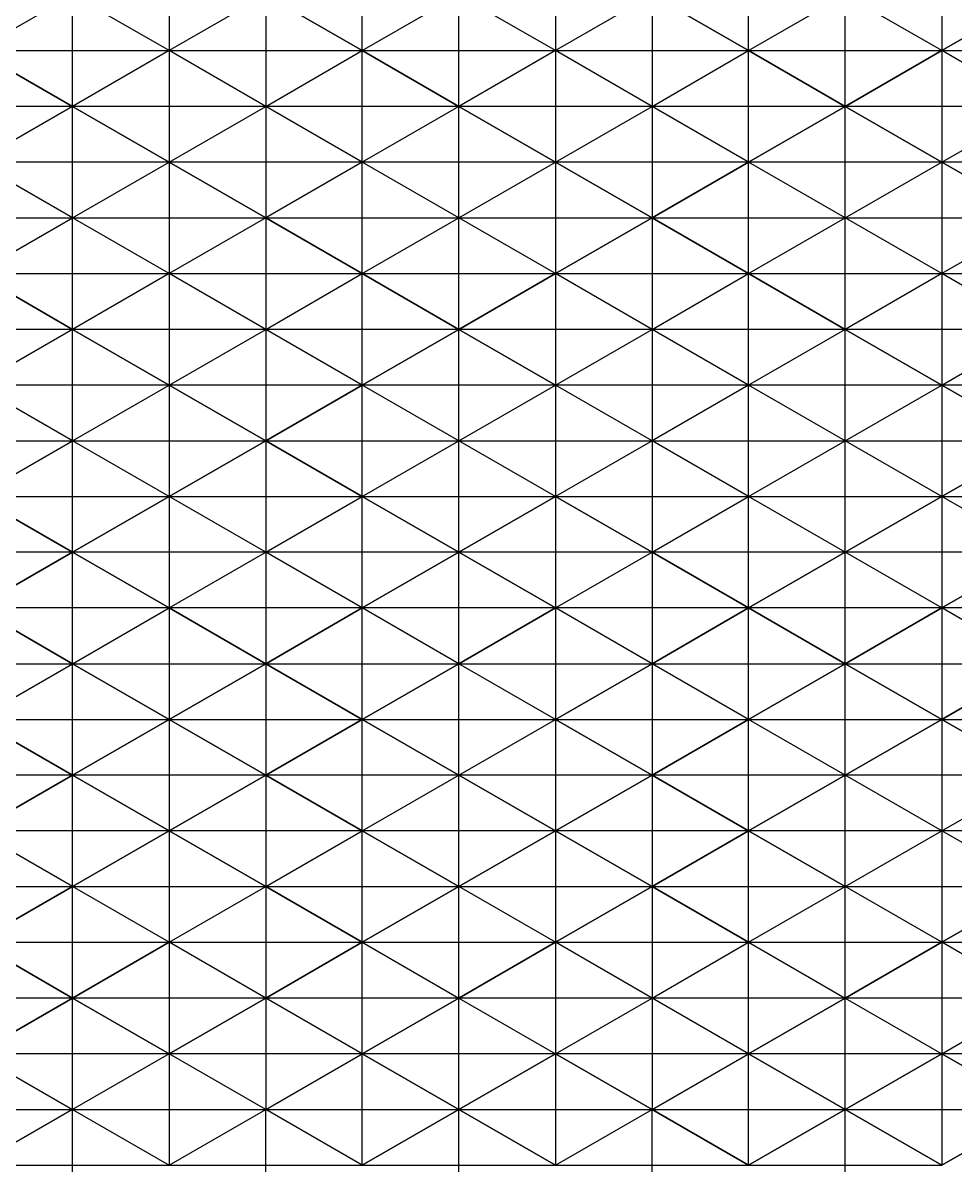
# Model space of a CAD drawing. Header units: millimetres. Extents: x 1123.9 to 1169.6, y 955.4 to 1004.6.
# Drawn here: x 1149.37 to 1159.4, y 979.96 to 992.26 of the extents above; entities that cross this region are included whole.
import ezdxf

# ---------------------------------------------------------------- set-up
doc = ezdxf.new("R2010")
doc.units = ezdxf.units.MM
for name, color, linetype in [('diagonals1', 3, 'Continuous'), ('diagonals2', 2, 'Continuous'), ('Layer1', 7, 'Continuous'), ('Layer2', 4, 'Continuous'), ('Layer3', 6, 'Continuous')]:
    doc.layers.add(name, color=color, linetype=linetype)

msp = doc.modelspace()

# ---------------------------------------------------------------- linework, layer by layer
at = {"layer": 'diagonals1'}
for p, q in [((1148.86, 991.957, 143.107), (1149.899, 992.557, 141.916)), ((1150.938, 991.957, 143.15), (1149.899, 992.557, 141.916)), ((1151.978, 992.557, 141.959), (1150.938, 991.957, 143.15)), ((1153.017, 991.957, 143.221), (1151.978, 992.557, 141.959)), ((1153.017, 991.957, 143.221), (1154.056, 992.557, 142.031)), ((1155.095, 991.957, 143.321), (1154.056, 992.557, 142.031)), ((1156.135, 992.557, 142.13), (1155.095, 991.957, 143.321)), ((1157.174, 991.957, 143.449), (1156.135, 992.557, 142.13)), ((1157.174, 991.957, 143.449), (1158.213, 992.557, 142.259)), ((1159.253, 991.957, 143.607), (1158.213, 992.557, 142.259)), ((1160.292, 992.557, 142.416), (1159.253, 991.957, 143.607)), ((1148.86, 991.957, 143.107), (1149.899, 991.357, 141.826)), ((1150.938, 991.957, 143.15), (1149.899, 991.357, 141.826)), ((1151.978, 991.357, 141.869), (1150.938, 991.957, 143.15)), ((1151.978, 991.357, 141.869), (1153.017, 991.957, 143.221)), ((1154.056, 991.357, 141.94), (1153.017, 991.957, 143.221)), ((1155.095, 991.957, 143.321), (1154.056, 991.357, 141.94)), ((1156.135, 991.357, 142.04), (1155.095, 991.957, 143.321)), ((1156.135, 991.357, 142.04), (1157.174, 991.957, 143.449)), ((1158.213, 991.357, 142.168), (1157.174, 991.957, 143.449)), ((1159.253, 991.957, 143.607), (1158.213, 991.357, 142.168)), ((1160.292, 991.357, 142.326), (1159.253, 991.957, 143.607)), ((1149.899, 991.357, 141.826), (1148.86, 990.756, 143.017)), ((1149.899, 991.357, 141.826), (1150.938, 990.756, 143.06)), ((1150.938, 990.756, 143.06), (1151.978, 991.357, 141.869)), ((1153.017, 990.756, 143.131), (1151.978, 991.357, 141.869)), ((1154.056, 991.357, 141.94), (1153.017, 990.756, 143.131)), ((1155.095, 990.756, 143.231), (1154.056, 991.357, 141.94)), ((1155.095, 990.756, 143.231), (1156.135, 991.357, 142.04)), ((1157.174, 990.756, 143.359), (1156.135, 991.357, 142.04)), ((1158.213, 991.357, 142.168), (1157.174, 990.756, 143.359)), ((1159.253, 990.756, 143.516), (1158.213, 991.357, 142.168)), ((1159.253, 990.756, 143.516), (1160.292, 991.357, 142.326)), ((1149.899, 990.156, 141.746), (1148.86, 990.756, 143.017)), ((1149.899, 990.156, 141.746), (1150.938, 990.756, 143.06)), ((1150.938, 990.756, 143.06), (1151.978, 990.156, 141.788)), ((1153.017, 990.756, 143.131), (1151.978, 990.156, 141.788)), ((1154.056, 990.156, 141.859), (1153.017, 990.756, 143.131)), ((1154.056, 990.156, 141.859), (1155.095, 990.756, 143.231)), ((1156.135, 990.156, 141.959), (1155.095, 990.756, 143.231)), ((1157.174, 990.756, 143.359), (1156.135, 990.156, 141.959)), ((1158.213, 990.156, 142.088), (1157.174, 990.756, 143.359)), ((1158.213, 990.156, 142.088), (1159.253, 990.756, 143.516)), ((1160.292, 990.156, 142.245), (1159.253, 990.756, 143.516)), ((1148.86, 989.556, 142.936), (1149.899, 990.156, 141.746)), ((1150.938, 989.556, 142.979), (1149.899, 990.156, 141.746)), ((1151.978, 990.156, 141.788), (1150.938, 989.556, 142.979)), ((1151.978, 990.156, 141.788), (1153.017, 989.556, 143.05)), ((1153.017, 989.556, 143.05), (1154.056, 990.156, 141.859)), ((1155.095, 989.556, 143.15), (1154.056, 990.156, 141.859)), ((1156.135, 990.156, 141.959), (1155.095, 989.556, 143.15)), ((1157.174, 989.556, 143.278), (1156.135, 990.156, 141.959)), ((1157.174, 989.556, 143.278), (1158.213, 990.156, 142.088)), ((1159.253, 989.556, 143.435), (1158.213, 990.156, 142.088)), ((1160.292, 990.156, 142.245), (1159.253, 989.556, 143.435)), ((1148.86, 989.556, 142.936), (1149.899, 988.956, 141.674)), ((1150.938, 989.556, 142.979), (1149.899, 988.956, 141.674)), ((1151.978, 988.956, 141.717), (1150.938, 989.556, 142.979)), ((1151.978, 988.956, 141.717), (1153.017, 989.556, 143.05)), ((1153.017, 989.556, 143.05), (1154.056, 988.956, 141.788)), ((1155.095, 989.556, 143.15), (1154.056, 988.956, 141.788)), ((1156.135, 988.956, 141.888), (1155.095, 989.556, 143.15)), ((1156.135, 988.956, 141.888), (1157.174, 989.556, 143.278)), ((1158.213, 988.956, 142.016), (1157.174, 989.556, 143.278)), ((1159.253, 989.556, 143.435), (1158.213, 988.956, 142.016)), ((1160.292, 988.956, 142.173), (1159.253, 989.556, 143.435)), ((1149.899, 988.956, 141.674), (1148.86, 988.356, 142.865)), ((1149.899, 988.956, 141.674), (1150.938, 988.356, 142.908)), ((1150.938, 988.356, 142.908), (1151.978, 988.956, 141.717)), ((1153.017, 988.356, 142.979), (1151.978, 988.956, 141.717)), ((1154.056, 988.956, 141.788), (1153.017, 988.356, 142.979)), ((1154.056, 988.956, 141.788), (1155.095, 988.356, 143.079)), ((1155.095, 988.356, 143.079), (1156.135, 988.956, 141.888)), ((1157.174, 988.356, 143.207), (1156.135, 988.956, 141.888)), ((1158.213, 988.956, 142.016), (1157.174, 988.356, 143.207)), ((1159.253, 988.356, 143.364), (1158.213, 988.956, 142.016)), ((1159.253, 988.356, 143.364), (1160.292, 988.956, 142.173)), ((1149.899, 987.756, 141.613), (1148.86, 988.356, 142.865)), ((1149.899, 987.756, 141.613), (1150.938, 988.356, 142.908)), ((1150.938, 988.356, 142.908), (1151.978, 987.756, 141.655)), ((1153.017, 988.356, 142.979), (1151.978, 987.756, 141.655)), ((1154.056, 987.756, 141.727), (1153.017, 988.356, 142.979)), ((1154.056, 987.756, 141.727), (1155.095, 988.356, 143.079)), ((1156.135, 987.756, 141.826), (1155.095, 988.356, 143.079)), ((1157.174, 988.356, 143.207), (1156.135, 987.756, 141.826)), ((1158.213, 987.756, 141.954), (1157.174, 988.356, 143.207)), ((1158.213, 987.756, 141.954), (1159.253, 988.356, 143.364)), ((1160.292, 987.756, 142.111), (1159.253, 988.356, 143.364)), ((1148.86, 987.156, 142.803), (1149.899, 987.756, 141.613)), ((1150.938, 987.156, 142.846), (1149.899, 987.756, 141.613)), ((1151.978, 987.756, 141.655), (1150.938, 987.156, 142.846)), ((1151.978, 987.756, 141.655), (1153.017, 987.156, 142.917)), ((1153.017, 987.156, 142.917), (1154.056, 987.756, 141.727)), ((1155.095, 987.156, 143.017), (1154.056, 987.756, 141.727)), ((1156.135, 987.756, 141.826), (1155.095, 987.156, 143.017)), ((1157.174, 987.156, 143.145), (1156.135, 987.756, 141.826)), ((1157.174, 987.156, 143.145), (1158.213, 987.756, 141.954)), ((1159.253, 987.156, 143.302), (1158.213, 987.756, 141.954)), ((1160.292, 987.756, 142.111), (1159.253, 987.156, 143.302)), ((1149.899, 986.556, 141.561), (1148.86, 987.156, 142.803)), ((1150.938, 987.156, 142.846), (1149.899, 986.556, 141.561)), ((1151.978, 986.556, 141.603), (1150.938, 987.156, 142.846)), ((1151.978, 986.556, 141.603), (1153.017, 987.156, 142.917)), ((1153.017, 987.156, 142.917), (1154.056, 986.556, 141.674)), ((1154.056, 986.556, 141.674), (1155.095, 987.156, 143.017)), ((1155.095, 987.156, 143.017), (1156.135, 986.556, 141.774)), ((1156.135, 986.556, 141.774), (1157.174, 987.156, 143.145)), ((1158.213, 986.556, 141.902), (1157.174, 987.156, 143.145)), ((1159.253, 987.156, 143.302), (1158.213, 986.556, 141.902)), ((1160.292, 986.556, 142.059), (1159.253, 987.156, 143.302)), ((1149.899, 986.556, 141.561), (1148.86, 985.956, 142.751)), ((1150.938, 985.956, 142.794), (1149.899, 986.556, 141.561)), ((1150.938, 985.956, 142.794), (1151.978, 986.556, 141.603)), ((1153.017, 985.956, 142.865), (1151.978, 986.556, 141.603)), ((1153.017, 985.956, 142.865), (1154.056, 986.556, 141.674)), ((1154.056, 986.556, 141.674), (1155.095, 985.956, 142.965)), ((1155.095, 985.956, 142.965), (1156.135, 986.556, 141.774)), ((1156.135, 986.556, 141.774), (1157.174, 985.956, 143.093)), ((1158.213, 986.556, 141.902), (1157.174, 985.956, 143.093)), ((1159.253, 985.956, 143.25), (1158.213, 986.556, 141.902)), ((1159.253, 985.956, 143.25), (1160.292, 986.556, 142.059)), ((1148.86, 985.956, 142.751), (1149.899, 985.356, 141.518)), ((1149.899, 985.356, 141.518), (1150.938, 985.956, 142.794)), ((1151.978, 985.356, 141.561), (1150.938, 985.956, 142.794)), ((1151.978, 985.356, 141.561), (1153.017, 985.956, 142.865)), ((1154.056, 985.356, 141.632), (1153.017, 985.956, 142.865)), ((1155.095, 985.956, 142.965), (1154.056, 985.356, 141.632)), ((1156.135, 985.356, 141.731), (1155.095, 985.956, 142.965)), ((1157.174, 985.956, 143.093), (1156.135, 985.356, 141.731)), ((1157.174, 985.956, 143.093), (1158.213, 985.356, 141.859)), ((1158.213, 985.356, 141.859), (1159.253, 985.956, 143.25)), ((1160.292, 985.356, 142.016), (1159.253, 985.956, 143.25)), ((1148.86, 984.756, 142.709), (1149.899, 985.356, 141.518)), ((1149.899, 985.356, 141.518), (1150.938, 984.756, 142.751)), ((1150.938, 984.756, 142.751), (1151.978, 985.356, 141.561)), ((1153.017, 984.756, 142.822), (1151.978, 985.356, 141.561)), ((1154.056, 985.356, 141.632), (1153.017, 984.756, 142.822)), ((1155.095, 984.756, 142.922), (1154.056, 985.356, 141.632)), ((1156.135, 985.356, 141.731), (1155.095, 984.756, 142.922)), ((1157.174, 984.756, 143.05), (1156.135, 985.356, 141.731)), ((1157.174, 984.756, 143.05), (1158.213, 985.356, 141.859)), ((1158.213, 985.356, 141.859), (1159.253, 984.756, 143.207)), ((1160.292, 985.356, 142.016), (1159.253, 984.756, 143.207)), ((1149.899, 984.156, 141.485), (1148.86, 984.756, 142.709)), ((1149.899, 984.156, 141.485), (1150.938, 984.756, 142.751)), ((1150.938, 984.756, 142.751), (1151.978, 984.156, 141.527)), ((1153.017, 984.756, 142.822), (1151.978, 984.156, 141.527)), ((1154.056, 984.156, 141.599), (1153.017, 984.756, 142.822)), ((1154.056, 984.156, 141.599), (1155.095, 984.756, 142.922)), ((1155.095, 984.756, 142.922), (1156.135, 984.156, 141.698)), ((1156.135, 984.156, 141.698), (1157.174, 984.756, 143.05)), ((1158.213, 984.156, 141.826), (1157.174, 984.756, 143.05)), ((1159.253, 984.756, 143.207), (1158.213, 984.156, 141.826)), ((1159.253, 984.756, 143.207), (1160.292, 984.156, 141.983)), ((1148.86, 983.556, 142.675), (1149.899, 984.156, 141.485)), ((1150.938, 983.556, 142.718), (1149.899, 984.156, 141.485)), ((1151.978, 984.156, 141.527), (1150.938, 983.556, 142.718)), ((1151.978, 984.156, 141.527), (1153.017, 983.556, 142.789)), ((1153.017, 983.556, 142.789), (1154.056, 984.156, 141.599)), ((1155.095, 983.556, 142.889), (1154.056, 984.156, 141.599)), ((1155.095, 983.556, 142.889), (1156.135, 984.156, 141.698)), ((1156.135, 984.156, 141.698), (1157.174, 983.556, 143.017)), ((1158.213, 984.156, 141.826), (1157.174, 983.556, 143.017)), ((1159.253, 983.556, 143.174), (1158.213, 984.156, 141.826)), ((1159.253, 983.556, 143.174), (1160.292, 984.156, 141.983)), ((1149.899, 982.956, 141.461), (1148.86, 983.556, 142.675)), ((1150.938, 983.556, 142.718), (1149.899, 982.956, 141.461)), ((1151.978, 982.956, 141.504), (1150.938, 983.556, 142.718)), ((1151.978, 982.956, 141.504), (1153.017, 983.556, 142.789)), ((1153.017, 983.556, 142.789), (1154.056, 982.956, 141.575)), ((1154.056, 982.956, 141.575), (1155.095, 983.556, 142.889)), ((1156.135, 982.956, 141.674), (1155.095, 983.556, 142.889)), ((1157.174, 983.556, 143.017), (1156.135, 982.956, 141.674)), ((1157.174, 983.556, 143.017), (1158.213, 982.956, 141.803)), ((1158.213, 982.956, 141.803), (1159.253, 983.556, 143.174)), ((1160.292, 982.956, 141.959), (1159.253, 983.556, 143.174)), ((1149.899, 982.956, 141.461), (1148.86, 982.356, 142.652)), ((1150.938, 982.356, 142.694), (1149.899, 982.956, 141.461)), ((1150.938, 982.356, 142.694), (1151.978, 982.956, 141.504)), ((1153.017, 982.356, 142.765), (1151.978, 982.956, 141.504)), ((1153.017, 982.356, 142.765), (1154.056, 982.956, 141.575)), ((1155.095, 982.356, 142.865), (1154.056, 982.956, 141.575)), ((1156.135, 982.956, 141.674), (1155.095, 982.356, 142.865)), ((1157.174, 982.356, 142.993), (1156.135, 982.956, 141.674)), ((1157.174, 982.356, 142.993), (1158.213, 982.956, 141.803)), ((1159.253, 982.356, 143.15), (1158.213, 982.956, 141.803)), ((1160.292, 982.956, 141.959), (1159.253, 982.356, 143.15)), ((1148.86, 982.356, 142.652), (1149.899, 981.756, 141.447)), ((1150.938, 982.356, 142.694), (1149.899, 981.756, 141.447)), ((1151.978, 981.756, 141.49), (1150.938, 982.356, 142.694)), ((1151.978, 981.756, 141.49), (1153.017, 982.356, 142.765)), ((1153.017, 982.356, 142.765), (1154.056, 981.756, 141.561)), ((1155.095, 982.356, 142.865), (1154.056, 981.756, 141.561)), ((1156.135, 981.756, 141.66), (1155.095, 982.356, 142.865)), ((1156.135, 981.756, 141.66), (1157.174, 982.356, 142.993)), ((1157.174, 982.356, 142.993), (1158.213, 981.756, 141.788)), ((1159.253, 982.356, 143.15), (1158.213, 981.756, 141.788)), ((1160.292, 981.756, 141.945), (1159.253, 982.356, 143.15)), ((1149.899, 981.756, 141.447), (1148.86, 981.156, 142.637)), ((1149.899, 981.756, 141.447), (1150.938, 981.156, 142.68)), ((1150.938, 981.156, 142.68), (1151.978, 981.756, 141.49)), ((1153.017, 981.156, 142.751), (1151.978, 981.756, 141.49)), ((1154.056, 981.756, 141.561), (1153.017, 981.156, 142.751)), ((1154.056, 981.756, 141.561), (1155.095, 981.156, 142.851)), ((1155.095, 981.156, 142.851), (1156.135, 981.756, 141.66)), ((1157.174, 981.156, 142.979), (1156.135, 981.756, 141.66)), ((1158.213, 981.756, 141.788), (1157.174, 981.156, 142.979)), ((1158.213, 981.756, 141.788), (1159.253, 981.156, 143.136)), ((1159.253, 981.156, 143.136), (1160.292, 981.756, 141.945)), ((1148.86, 981.156, 142.637), (1149.899, 980.556, 141.442)), ((1150.938, 981.156, 142.68), (1149.899, 980.556, 141.442)), ((1151.978, 980.556, 141.485), (1150.938, 981.156, 142.68)), ((1151.978, 980.556, 141.485), (1153.017, 981.156, 142.751)), ((1153.017, 981.156, 142.751), (1154.056, 980.556, 141.556)), ((1155.095, 981.156, 142.851), (1154.056, 980.556, 141.556)), ((1156.135, 980.556, 141.655), (1155.095, 981.156, 142.851)), ((1156.135, 980.556, 141.655), (1157.174, 981.156, 142.979)), ((1157.174, 981.156, 142.979), (1158.213, 980.556, 141.784)), ((1159.253, 981.156, 143.136), (1158.213, 980.556, 141.784)), ((1160.292, 980.556, 141.94), (1159.253, 981.156, 143.136)), ((1149.899, 980.556, 141.442), (1148.86, 979.956, 142.633)), ((1149.899, 980.556, 141.442), (1150.938, 979.956, 142.675)), ((1150.938, 979.956, 142.675), (1151.978, 980.556, 141.485)), ((1153.017, 979.956, 142.746), (1151.978, 980.556, 141.485)), ((1154.056, 980.556, 141.556), (1153.017, 979.956, 142.746)), ((1154.056, 980.556, 141.556), (1155.095, 979.956, 142.846)), ((1155.095, 979.956, 142.846), (1156.135, 980.556, 141.655)), ((1157.174, 979.956, 142.974), (1156.135, 980.556, 141.655)), ((1158.213, 980.556, 141.784), (1157.174, 979.956, 142.974)), ((1158.213, 980.556, 141.784), (1159.253, 979.956, 143.131)), ((1159.253, 979.956, 143.131), (1160.292, 980.556, 141.94))]:
    msp.add_line(p, q, dxfattribs=at)
at = {"layer": 'diagonals2'}
for p, q in [((1148.86, 991.957, 140.707), (1149.899, 992.557, 141.916)), ((1150.938, 991.957, 140.75), (1149.899, 992.557, 141.916)), ((1151.978, 992.557, 141.959), (1150.938, 991.957, 140.75)), ((1151.978, 992.557, 141.959), (1153.017, 991.957, 140.821)), ((1153.017, 991.957, 140.821), (1154.056, 992.557, 142.031)), ((1155.095, 991.957, 140.921), (1154.056, 992.557, 142.031)), ((1156.135, 992.557, 142.13), (1155.095, 991.957, 140.921)), ((1156.135, 992.557, 142.13), (1157.174, 991.957, 141.049)), ((1157.174, 991.957, 141.049), (1158.213, 992.557, 142.259)), ((1159.253, 991.957, 141.207), (1158.213, 992.557, 142.259)), ((1159.253, 991.957, 141.207), (1160.292, 992.557, 142.416)), ((1149.899, 991.357, 141.826), (1148.86, 991.957, 140.707)), ((1150.938, 991.957, 140.75), (1149.899, 991.357, 141.826)), ((1151.978, 991.357, 141.869), (1150.938, 991.957, 140.75)), ((1151.978, 991.357, 141.869), (1153.017, 991.957, 140.821)), ((1153.017, 991.957, 140.821), (1154.056, 991.357, 141.94)), ((1155.095, 991.957, 140.921), (1154.056, 991.357, 141.94)), ((1156.135, 991.357, 142.04), (1155.095, 991.957, 140.921)), ((1156.135, 991.357, 142.04), (1157.174, 991.957, 141.049)), ((1157.174, 991.957, 141.049), (1158.213, 991.357, 142.168)), ((1158.213, 991.357, 142.168), (1159.253, 991.957, 141.207)), ((1160.292, 991.357, 142.326), (1159.253, 991.957, 141.207)), ((1149.899, 991.357, 141.826), (1148.86, 990.756, 140.617)), ((1150.938, 990.756, 140.66), (1149.899, 991.357, 141.826)), ((1150.938, 990.756, 140.66), (1151.978, 991.357, 141.869)), ((1153.017, 990.756, 140.731), (1151.978, 991.357, 141.869)), ((1154.056, 991.357, 141.94), (1153.017, 990.756, 140.731)), ((1154.056, 991.357, 141.94), (1155.095, 990.756, 140.831)), ((1155.095, 990.756, 140.831), (1156.135, 991.357, 142.04)), ((1157.174, 990.756, 140.959), (1156.135, 991.357, 142.04)), ((1157.174, 990.756, 140.959), (1158.213, 991.357, 142.168)), ((1158.213, 991.357, 142.168), (1159.253, 990.756, 141.116)), ((1159.253, 990.756, 141.116), (1160.292, 991.357, 142.326)), ((1149.899, 990.156, 141.746), (1148.86, 990.756, 140.617)), ((1149.899, 990.156, 141.746), (1150.938, 990.756, 140.66)), ((1151.978, 990.156, 141.788), (1150.938, 990.756, 140.66)), ((1153.017, 990.756, 140.731), (1151.978, 990.156, 141.788)), ((1154.056, 990.156, 141.859), (1153.017, 990.756, 140.731)), ((1154.056, 990.156, 141.859), (1155.095, 990.756, 140.831)), ((1155.095, 990.756, 140.831), (1156.135, 990.156, 141.959)), ((1156.135, 990.156, 141.959), (1157.174, 990.756, 140.959)), ((1158.213, 990.156, 142.088), (1157.174, 990.756, 140.959)), ((1158.213, 990.156, 142.088), (1159.253, 990.756, 141.116)), ((1159.253, 990.756, 141.116), (1160.292, 990.156, 142.245)), ((1148.86, 989.556, 140.536), (1149.899, 990.156, 141.746)), ((1150.938, 989.556, 140.579), (1149.899, 990.156, 141.746)), ((1151.978, 990.156, 141.788), (1150.938, 989.556, 140.579)), ((1153.017, 989.556, 140.65), (1151.978, 990.156, 141.788)), ((1153.017, 989.556, 140.65), (1154.056, 990.156, 141.859)), ((1155.095, 989.556, 140.75), (1154.056, 990.156, 141.859)), ((1155.095, 989.556, 140.75), (1156.135, 990.156, 141.959)), ((1156.135, 990.156, 141.959), (1157.174, 989.556, 140.878)), ((1157.174, 989.556, 140.878), (1158.213, 990.156, 142.088)), ((1159.253, 989.556, 141.035), (1158.213, 990.156, 142.088)), ((1160.292, 990.156, 142.245), (1159.253, 989.556, 141.035)), ((1149.899, 988.956, 141.674), (1148.86, 989.556, 140.536)), ((1150.938, 989.556, 140.579), (1149.899, 988.956, 141.674)), ((1151.978, 988.956, 141.717), (1150.938, 989.556, 140.579)), ((1151.978, 988.956, 141.717), (1153.017, 989.556, 140.65)), ((1154.056, 988.956, 141.788), (1153.017, 989.556, 140.65)), ((1154.056, 988.956, 141.788), (1155.095, 989.556, 140.75)), ((1156.135, 988.956, 141.888), (1155.095, 989.556, 140.75)), ((1156.135, 988.956, 141.888), (1157.174, 989.556, 140.878)), ((1157.174, 989.556, 140.878), (1158.213, 988.956, 142.016)), ((1159.253, 989.556, 141.035), (1158.213, 988.956, 142.016)), ((1160.292, 988.956, 142.173), (1159.253, 989.556, 141.035)), ((1149.899, 988.956, 141.674), (1148.86, 988.356, 140.465)), ((1150.938, 988.356, 140.508), (1149.899, 988.956, 141.674)), ((1150.938, 988.356, 140.508), (1151.978, 988.956, 141.717)), ((1153.017, 988.356, 140.579), (1151.978, 988.956, 141.717)), ((1153.017, 988.356, 140.579), (1154.056, 988.956, 141.788)), ((1155.095, 988.356, 140.679), (1154.056, 988.956, 141.788)), ((1155.095, 988.356, 140.679), (1156.135, 988.956, 141.888)), ((1157.174, 988.356, 140.807), (1156.135, 988.956, 141.888)), ((1158.213, 988.956, 142.016), (1157.174, 988.356, 140.807)), ((1158.213, 988.956, 142.016), (1159.253, 988.356, 140.964)), ((1159.253, 988.356, 140.964), (1160.292, 988.956, 142.173)), ((1149.899, 987.756, 141.613), (1148.86, 988.356, 140.465)), ((1149.899, 987.756, 141.613), (1150.938, 988.356, 140.508)), ((1151.978, 987.756, 141.655), (1150.938, 988.356, 140.508)), ((1151.978, 987.756, 141.655), (1153.017, 988.356, 140.579)), ((1154.056, 987.756, 141.727), (1153.017, 988.356, 140.579)), ((1154.056, 987.756, 141.727), (1155.095, 988.356, 140.679)), ((1156.135, 987.756, 141.826), (1155.095, 988.356, 140.679)), ((1157.174, 988.356, 140.807), (1156.135, 987.756, 141.826)), ((1158.213, 987.756, 141.954), (1157.174, 988.356, 140.807)), ((1158.213, 987.756, 141.954), (1159.253, 988.356, 140.964)), ((1159.253, 988.356, 140.964), (1160.292, 987.756, 142.111)), ((1148.86, 987.156, 140.403), (1149.899, 987.756, 141.613)), ((1150.938, 987.156, 140.446), (1149.899, 987.756, 141.613)), ((1150.938, 987.156, 140.446), (1151.978, 987.756, 141.655)), ((1153.017, 987.156, 140.517), (1151.978, 987.756, 141.655)), ((1153.017, 987.156, 140.517), (1154.056, 987.756, 141.727)), ((1155.095, 987.156, 140.617), (1154.056, 987.756, 141.727)), ((1156.135, 987.756, 141.826), (1155.095, 987.156, 140.617)), ((1157.174, 987.156, 140.745), (1156.135, 987.756, 141.826)), ((1157.174, 987.156, 140.745), (1158.213, 987.756, 141.954)), ((1159.253, 987.156, 140.902), (1158.213, 987.756, 141.954)), ((1159.253, 987.156, 140.902), (1160.292, 987.756, 142.111)), ((1148.86, 987.156, 140.403), (1149.899, 986.556, 141.561)), ((1149.899, 986.556, 141.561), (1150.938, 987.156, 140.446)), ((1151.978, 986.556, 141.603), (1150.938, 987.156, 140.446)), ((1151.978, 986.556, 141.603), (1153.017, 987.156, 140.517)), ((1154.056, 986.556, 141.674), (1153.017, 987.156, 140.517)), ((1155.095, 987.156, 140.617), (1154.056, 986.556, 141.674)), ((1156.135, 986.556, 141.774), (1155.095, 987.156, 140.617)), ((1156.135, 986.556, 141.774), (1157.174, 987.156, 140.745)), ((1158.213, 986.556, 141.902), (1157.174, 987.156, 140.745)), ((1158.213, 986.556, 141.902), (1159.253, 987.156, 140.902)), ((1160.292, 986.556, 142.059), (1159.253, 987.156, 140.902)), ((1148.86, 985.956, 140.351), (1149.899, 986.556, 141.561)), ((1149.899, 986.556, 141.561), (1150.938, 985.956, 140.394)), ((1150.938, 985.956, 140.394), (1151.978, 986.556, 141.603)), ((1153.017, 985.956, 140.465), (1151.978, 986.556, 141.603)), ((1154.056, 986.556, 141.674), (1153.017, 985.956, 140.465)), ((1155.095, 985.956, 140.565), (1154.056, 986.556, 141.674)), ((1155.095, 985.956, 140.565), (1156.135, 986.556, 141.774)), ((1157.174, 985.956, 140.693), (1156.135, 986.556, 141.774)), ((1157.174, 985.956, 140.693), (1158.213, 986.556, 141.902)), ((1159.253, 985.956, 140.85), (1158.213, 986.556, 141.902)), ((1160.292, 986.556, 142.059), (1159.253, 985.956, 140.85)), ((1149.899, 985.356, 141.518), (1148.86, 985.956, 140.351)), ((1149.899, 985.356, 141.518), (1150.938, 985.956, 140.394)), ((1150.938, 985.956, 140.394), (1151.978, 985.356, 141.561)), ((1153.017, 985.956, 140.465), (1151.978, 985.356, 141.561)), ((1154.056, 985.356, 141.632), (1153.017, 985.956, 140.465)), ((1154.056, 985.356, 141.632), (1155.095, 985.956, 140.565)), ((1156.135, 985.356, 141.731), (1155.095, 985.956, 140.565)), ((1156.135, 985.356, 141.731), (1157.174, 985.956, 140.693)), ((1158.213, 985.356, 141.859), (1157.174, 985.956, 140.693)), ((1159.253, 985.956, 140.85), (1158.213, 985.356, 141.859)), ((1160.292, 985.356, 142.016), (1159.253, 985.956, 140.85)), ((1148.86, 984.756, 140.309), (1149.899, 985.356, 141.518)), ((1150.938, 984.756, 140.351), (1149.899, 985.356, 141.518)), ((1151.978, 985.356, 141.561), (1150.938, 984.756, 140.351)), ((1151.978, 985.356, 141.561), (1153.017, 984.756, 140.422)), ((1153.017, 984.756, 140.422), (1154.056, 985.356, 141.632)), ((1155.095, 984.756, 140.522), (1154.056, 985.356, 141.632)), ((1155.095, 984.756, 140.522), (1156.135, 985.356, 141.731)), ((1157.174, 984.756, 140.65), (1156.135, 985.356, 141.731)), ((1158.213, 985.356, 141.859), (1157.174, 984.756, 140.65)), ((1159.253, 984.756, 140.807), (1158.213, 985.356, 141.859)), ((1159.253, 984.756, 140.807), (1160.292, 985.356, 142.016)), ((1148.86, 984.756, 140.309), (1149.899, 984.156, 141.485)), ((1150.938, 984.756, 140.351), (1149.899, 984.156, 141.485)), ((1151.978, 984.156, 141.527), (1150.938, 984.756, 140.351)), ((1151.978, 984.156, 141.527), (1153.017, 984.756, 140.422)), ((1153.017, 984.756, 140.422), (1154.056, 984.156, 141.599)), ((1154.056, 984.156, 141.599), (1155.095, 984.756, 140.522)), ((1156.135, 984.156, 141.698), (1155.095, 984.756, 140.522)), ((1157.174, 984.756, 140.65), (1156.135, 984.156, 141.698)), ((1158.213, 984.156, 141.826), (1157.174, 984.756, 140.65)), ((1158.213, 984.156, 141.826), (1159.253, 984.756, 140.807)), ((1160.292, 984.156, 141.983), (1159.253, 984.756, 140.807)), ((1149.899, 984.156, 141.485), (1148.86, 983.556, 140.275)), ((1149.899, 984.156, 141.485), (1150.938, 983.556, 140.318)), ((1150.938, 983.556, 140.318), (1151.978, 984.156, 141.527)), ((1153.017, 983.556, 140.389), (1151.978, 984.156, 141.527)), ((1153.017, 983.556, 140.389), (1154.056, 984.156, 141.599)), ((1154.056, 984.156, 141.599), (1155.095, 983.556, 140.489)), ((1156.135, 984.156, 141.698), (1155.095, 983.556, 140.489)), ((1157.174, 983.556, 140.617), (1156.135, 984.156, 141.698)), ((1157.174, 983.556, 140.617), (1158.213, 984.156, 141.826)), ((1159.253, 983.556, 140.774), (1158.213, 984.156, 141.826)), ((1159.253, 983.556, 140.774), (1160.292, 984.156, 141.983)), ((1149.899, 982.956, 141.461), (1148.86, 983.556, 140.275)), ((1149.899, 982.956, 141.461), (1150.938, 983.556, 140.318)), ((1150.938, 983.556, 140.318), (1151.978, 982.956, 141.504)), ((1151.978, 982.956, 141.504), (1153.017, 983.556, 140.389)), ((1154.056, 982.956, 141.575), (1153.017, 983.556, 140.389)), ((1155.095, 983.556, 140.489), (1154.056, 982.956, 141.575)), ((1155.095, 983.556, 140.489), (1156.135, 982.956, 141.674)), ((1156.135, 982.956, 141.674), (1157.174, 983.556, 140.617)), ((1158.213, 982.956, 141.803), (1157.174, 983.556, 140.617)), ((1158.213, 982.956, 141.803), (1159.253, 983.556, 140.774)), ((1160.292, 982.956, 141.959), (1159.253, 983.556, 140.774)), ((1148.86, 982.356, 140.252), (1149.899, 982.956, 141.461)), ((1150.938, 982.356, 140.294), (1149.899, 982.956, 141.461)), ((1150.938, 982.356, 140.294), (1151.978, 982.956, 141.504)), ((1151.978, 982.956, 141.504), (1153.017, 982.356, 140.365)), ((1154.056, 982.956, 141.575), (1153.017, 982.356, 140.365)), ((1155.095, 982.356, 140.465), (1154.056, 982.956, 141.575)), ((1155.095, 982.356, 140.465), (1156.135, 982.956, 141.674)), ((1156.135, 982.956, 141.674), (1157.174, 982.356, 140.593)), ((1157.174, 982.356, 140.593), (1158.213, 982.956, 141.803)), ((1159.253, 982.356, 140.75), (1158.213, 982.956, 141.803)), ((1159.253, 982.356, 140.75), (1160.292, 982.956, 141.959)), ((1149.899, 981.756, 141.447), (1148.86, 982.356, 140.252)), ((1149.899, 981.756, 141.447), (1150.938, 982.356, 140.294)), ((1151.978, 981.756, 141.49), (1150.938, 982.356, 140.294)), ((1153.017, 982.356, 140.365), (1151.978, 981.756, 141.49)), ((1153.017, 982.356, 140.365), (1154.056, 981.756, 141.561)), ((1154.056, 981.756, 141.561), (1155.095, 982.356, 140.465)), ((1156.135, 981.756, 141.66), (1155.095, 982.356, 140.465)), ((1156.135, 981.756, 141.66), (1157.174, 982.356, 140.593)), ((1157.174, 982.356, 140.593), (1158.213, 981.756, 141.788)), ((1158.213, 981.756, 141.788), (1159.253, 982.356, 140.75)), ((1160.292, 981.756, 141.945), (1159.253, 982.356, 140.75)), ((1148.86, 981.156, 140.237), (1149.899, 981.756, 141.447)), ((1150.938, 981.156, 140.28), (1149.899, 981.756, 141.447)), ((1151.978, 981.756, 141.49), (1150.938, 981.156, 140.28)), ((1153.017, 981.156, 140.351), (1151.978, 981.756, 141.49)), ((1153.017, 981.156, 140.351), (1154.056, 981.756, 141.561)), ((1154.056, 981.756, 141.561), (1155.095, 981.156, 140.451)), ((1155.095, 981.156, 140.451), (1156.135, 981.756, 141.66)), ((1157.174, 981.156, 140.579), (1156.135, 981.756, 141.66)), ((1157.174, 981.156, 140.579), (1158.213, 981.756, 141.788)), ((1158.213, 981.756, 141.788), (1159.253, 981.156, 140.736)), ((1159.253, 981.156, 140.736), (1160.292, 981.756, 141.945)), ((1148.86, 981.156, 140.237), (1149.899, 980.556, 141.442)), ((1150.938, 981.156, 140.28), (1149.899, 980.556, 141.442)), ((1151.978, 980.556, 141.485), (1150.938, 981.156, 140.28)), ((1151.978, 980.556, 141.485), (1153.017, 981.156, 140.351)), ((1154.056, 980.556, 141.556), (1153.017, 981.156, 140.351)), ((1154.056, 980.556, 141.556), (1155.095, 981.156, 140.451)), ((1155.095, 981.156, 140.451), (1156.135, 980.556, 141.655)), ((1156.135, 980.556, 141.655), (1157.174, 981.156, 140.579)), ((1158.213, 980.556, 141.784), (1157.174, 981.156, 140.579)), ((1158.213, 980.556, 141.784), (1159.253, 981.156, 140.736)), ((1159.253, 981.156, 140.736), (1160.292, 980.556, 141.94)), ((1149.899, 980.556, 141.442), (1148.86, 979.956, 140.233)), ((1149.899, 980.556, 141.442), (1150.938, 979.956, 140.275)), ((1150.938, 979.956, 140.275), (1151.978, 980.556, 141.485)), ((1153.017, 979.956, 140.346), (1151.978, 980.556, 141.485)), ((1153.017, 979.956, 140.346), (1154.056, 980.556, 141.556)), ((1155.095, 979.956, 140.446), (1154.056, 980.556, 141.556)), ((1155.095, 979.956, 140.446), (1156.135, 980.556, 141.655)), ((1156.135, 980.556, 141.655), (1157.174, 979.956, 140.574)), ((1157.174, 979.956, 140.574), (1158.213, 980.556, 141.784)), ((1159.253, 979.956, 140.731), (1158.213, 980.556, 141.784)), ((1160.292, 980.556, 141.94), (1159.253, 979.956, 140.731))]:
    msp.add_line(p, q, dxfattribs=at)
at = {"layer": 'Layer1'}
for p, q in [((1150.938, 993.157, 143.25), (1150.938, 991.957, 143.15)), ((1153.017, 991.957, 143.221), (1153.017, 993.157, 143.321)), ((1155.095, 993.157, 143.421), (1155.095, 991.957, 143.321)), ((1157.174, 991.957, 143.449), (1157.174, 993.157, 143.549)), ((1159.253, 993.157, 143.707), (1159.253, 991.957, 143.607)), ((1148.86, 991.957, 143.107), (1150.938, 991.957, 143.15)), ((1150.938, 991.957, 143.15), (1153.017, 991.957, 143.221)), ((1150.938, 991.957, 143.15), (1150.938, 990.756, 143.06)), ((1153.017, 991.957, 143.221), (1155.095, 991.957, 143.321)), ((1153.017, 990.756, 143.131), (1153.017, 991.957, 143.221)), ((1155.095, 991.957, 143.321), (1157.174, 991.957, 143.449)), ((1155.095, 991.957, 143.321), (1155.095, 990.756, 143.231)), ((1157.174, 991.957, 143.449), (1159.253, 991.957, 143.607)), ((1157.174, 990.756, 143.359), (1157.174, 991.957, 143.449)), ((1159.253, 991.957, 143.607), (1161.331, 991.957, 143.793)), ((1159.253, 991.957, 143.607), (1159.253, 990.756, 143.516)), ((1150.938, 990.756, 143.06), (1148.86, 990.756, 143.017)), ((1153.017, 990.756, 143.131), (1150.938, 990.756, 143.06)), ((1150.938, 990.756, 143.06), (1150.938, 989.556, 142.979)), ((1155.095, 990.756, 143.231), (1153.017, 990.756, 143.131)), ((1153.017, 989.556, 143.05), (1153.017, 990.756, 143.131)), ((1157.174, 990.756, 143.359), (1155.095, 990.756, 143.231)), ((1155.095, 990.756, 143.231), (1155.095, 989.556, 143.15)), ((1159.253, 990.756, 143.516), (1157.174, 990.756, 143.359)), ((1157.174, 989.556, 143.278), (1157.174, 990.756, 143.359)), ((1161.331, 990.756, 143.702), (1159.253, 990.756, 143.516)), ((1159.253, 990.756, 143.516), (1159.253, 989.556, 143.435)), ((1148.86, 989.556, 142.936), (1150.938, 989.556, 142.979)), ((1150.938, 989.556, 142.979), (1153.017, 989.556, 143.05)), ((1150.938, 989.556, 142.979), (1150.938, 988.356, 142.908)), ((1153.017, 989.556, 143.05), (1155.095, 989.556, 143.15)), ((1153.017, 988.356, 142.979), (1153.017, 989.556, 143.05)), ((1155.095, 989.556, 143.15), (1157.174, 989.556, 143.278)), ((1155.095, 989.556, 143.15), (1155.095, 988.356, 143.079)), ((1157.174, 989.556, 143.278), (1159.253, 989.556, 143.435)), ((1157.174, 988.356, 143.207), (1157.174, 989.556, 143.278)), ((1159.253, 989.556, 143.435), (1161.331, 989.556, 143.621)), ((1159.253, 989.556, 143.435), (1159.253, 988.356, 143.364)), ((1150.938, 988.356, 142.908), (1148.86, 988.356, 142.865)), ((1153.017, 988.356, 142.979), (1150.938, 988.356, 142.908)), ((1150.938, 988.356, 142.908), (1150.938, 987.156, 142.846)), ((1155.095, 988.356, 143.079), (1153.017, 988.356, 142.979)), ((1153.017, 987.156, 142.917), (1153.017, 988.356, 142.979)), ((1157.174, 988.356, 143.207), (1155.095, 988.356, 143.079)), ((1155.095, 988.356, 143.079), (1155.095, 987.156, 143.017)), ((1159.253, 988.356, 143.364), (1157.174, 988.356, 143.207)), ((1157.174, 987.156, 143.145), (1157.174, 988.356, 143.207)), ((1161.331, 988.356, 143.549), (1159.253, 988.356, 143.364)), ((1159.253, 988.356, 143.364), (1159.253, 987.156, 143.302)), ((1148.86, 987.156, 142.803), (1150.938, 987.156, 142.846)), ((1150.938, 987.156, 142.846), (1153.017, 987.156, 142.917)), ((1150.938, 987.156, 142.846), (1150.938, 985.956, 142.794)), ((1153.017, 987.156, 142.917), (1155.095, 987.156, 143.017)), ((1153.017, 985.956, 142.865), (1153.017, 987.156, 142.917)), ((1155.095, 987.156, 143.017), (1157.174, 987.156, 143.145)), ((1155.095, 987.156, 143.017), (1155.095, 985.956, 142.965)), ((1157.174, 987.156, 143.145), (1159.253, 987.156, 143.302)), ((1157.174, 985.956, 143.093), (1157.174, 987.156, 143.145)), ((1159.253, 987.156, 143.302), (1161.331, 987.156, 143.488)), ((1159.253, 987.156, 143.302), (1159.253, 985.956, 143.25)), ((1150.938, 985.956, 142.794), (1148.86, 985.956, 142.751)), ((1153.017, 985.956, 142.865), (1150.938, 985.956, 142.794)), ((1150.938, 985.956, 142.794), (1150.938, 984.756, 142.751)), ((1155.095, 985.956, 142.965), (1153.017, 985.956, 142.865)), ((1153.017, 984.756, 142.822), (1153.017, 985.956, 142.865)), ((1157.174, 985.956, 143.093), (1155.095, 985.956, 142.965)), ((1155.095, 985.956, 142.965), (1155.095, 985.956, 142.965)), ((1155.095, 985.956, 142.965), (1155.095, 984.756, 142.922)), ((1159.253, 985.956, 143.25), (1157.174, 985.956, 143.093)), ((1157.174, 984.756, 143.05), (1157.174, 985.956, 143.093)), ((1161.331, 985.956, 143.435), (1159.253, 985.956, 143.25)), ((1159.253, 985.956, 143.25), (1159.253, 984.756, 143.207)), ((1148.86, 984.756, 142.709), (1150.938, 984.756, 142.751)), ((1150.938, 984.756, 142.751), (1153.017, 984.756, 142.822)), ((1150.938, 984.756, 142.751), (1150.938, 983.556, 142.718)), ((1153.017, 984.756, 142.822), (1155.095, 984.756, 142.922)), ((1153.017, 983.556, 142.789), (1153.017, 984.756, 142.822)), ((1155.095, 984.756, 142.922), (1157.174, 984.756, 143.05)), ((1155.095, 984.756, 142.922), (1155.095, 983.556, 142.889)), ((1157.174, 984.756, 143.05), (1159.253, 984.756, 143.207)), ((1157.174, 983.556, 143.017), (1157.174, 984.756, 143.05)), ((1159.253, 984.756, 143.207), (1161.331, 984.756, 143.392)), ((1159.253, 984.756, 143.207), (1159.253, 983.556, 143.174)), ((1150.938, 983.556, 142.718), (1148.86, 983.556, 142.675)), ((1153.017, 983.556, 142.789), (1150.938, 983.556, 142.718)), ((1150.938, 983.556, 142.718), (1150.938, 982.356, 142.694)), ((1155.095, 983.556, 142.889), (1153.017, 983.556, 142.789)), ((1153.017, 982.356, 142.765), (1153.017, 983.556, 142.789)), ((1157.174, 983.556, 143.017), (1155.095, 983.556, 142.889)), ((1155.095, 983.556, 142.889), (1155.095, 982.356, 142.865)), ((1159.253, 983.556, 143.174), (1157.174, 983.556, 143.017)), ((1157.174, 982.356, 142.993), (1157.174, 983.556, 143.017)), ((1161.331, 983.556, 143.359), (1159.253, 983.556, 143.174)), ((1159.253, 983.556, 143.174), (1159.253, 982.356, 143.15)), ((1148.86, 982.356, 142.652), (1150.938, 982.356, 142.694)), ((1150.938, 982.356, 142.694), (1153.017, 982.356, 142.765)), ((1150.938, 982.356, 142.694), (1150.938, 981.156, 142.68)), ((1153.017, 982.356, 142.765), (1155.095, 982.356, 142.865)), ((1153.017, 981.156, 142.751), (1153.017, 982.356, 142.765)), ((1155.095, 982.356, 142.865), (1157.174, 982.356, 142.993)), ((1155.095, 982.356, 142.865), (1155.095, 981.156, 142.851)), ((1157.174, 982.356, 142.993), (1159.253, 982.356, 143.15)), ((1157.174, 981.156, 142.979), (1157.174, 982.356, 142.993)), ((1159.253, 982.356, 143.15), (1161.331, 982.356, 143.335)), ((1159.253, 982.356, 143.15), (1159.253, 981.156, 143.136)), ((1150.938, 981.156, 142.68), (1148.86, 981.156, 142.637)), ((1153.017, 981.156, 142.751), (1150.938, 981.156, 142.68)), ((1150.938, 981.156, 142.68), (1150.938, 979.956, 142.675)), ((1155.095, 981.156, 142.851), (1153.017, 981.156, 142.751)), ((1153.017, 979.956, 142.746), (1153.017, 981.156, 142.751)), ((1157.174, 981.156, 142.979), (1155.095, 981.156, 142.851)), ((1155.095, 981.156, 142.851), (1155.095, 979.956, 142.846)), ((1159.253, 981.156, 143.136), (1157.174, 981.156, 142.979)), ((1157.174, 979.956, 142.974), (1157.174, 981.156, 142.979)), ((1161.331, 981.156, 143.321), (1159.253, 981.156, 143.136)), ((1159.253, 981.156, 143.136), (1159.253, 979.956, 143.131)), ((1148.86, 979.956, 142.633), (1150.938, 979.956, 142.675)), ((1150.938, 979.956, 142.675), (1153.017, 979.956, 142.746)), ((1153.017, 979.956, 142.746), (1155.095, 979.956, 142.846)), ((1155.095, 979.956, 142.846), (1157.174, 979.956, 142.974)), ((1157.174, 979.956, 142.974), (1159.253, 979.956, 143.131))]:
    msp.add_line(p, q, dxfattribs=at)
at = {"layer": 'Layer2'}
for p, q in [((1149.899, 991.357, 141.826), (1149.899, 992.557, 141.916)), ((1151.978, 992.557, 141.959), (1151.978, 991.357, 141.869)), ((1154.056, 991.357, 141.94), (1154.056, 992.557, 142.031)), ((1156.135, 992.557, 142.13), (1156.135, 991.357, 142.04)), ((1158.213, 991.357, 142.168), (1158.213, 992.557, 142.259)), ((1149.899, 991.357, 141.826), (1147.821, 991.357, 141.812)), ((1151.978, 991.357, 141.869), (1149.899, 991.357, 141.826)), ((1149.899, 990.156, 141.746), (1149.899, 991.357, 141.826)), ((1154.056, 991.357, 141.94), (1151.978, 991.357, 141.869)), ((1151.978, 991.357, 141.869), (1151.978, 990.156, 141.788)), ((1156.135, 991.357, 142.04), (1154.056, 991.357, 141.94)), ((1154.056, 990.156, 141.859), (1154.056, 991.357, 141.94)), ((1158.213, 991.357, 142.168), (1156.135, 991.357, 142.04)), ((1156.135, 991.357, 142.04), (1156.135, 990.156, 141.959)), ((1160.292, 991.357, 142.326), (1158.213, 991.357, 142.168)), ((1158.213, 990.156, 142.088), (1158.213, 991.357, 142.168)), ((1147.821, 990.156, 141.731), (1149.899, 990.156, 141.746)), ((1149.899, 990.156, 141.746), (1151.978, 990.156, 141.788)), ((1149.899, 988.956, 141.674), (1149.899, 990.156, 141.746)), ((1151.978, 990.156, 141.788), (1154.056, 990.156, 141.859)), ((1151.978, 990.156, 141.788), (1151.978, 988.956, 141.717)), ((1154.056, 990.156, 141.859), (1156.135, 990.156, 141.959)), ((1154.056, 988.956, 141.788), (1154.056, 990.156, 141.859)), ((1156.135, 990.156, 141.959), (1158.213, 990.156, 142.088)), ((1156.135, 990.156, 141.959), (1156.135, 988.956, 141.888)), ((1158.213, 990.156, 142.088), (1160.292, 990.156, 142.245)), ((1158.213, 988.956, 142.016), (1158.213, 990.156, 142.088)), ((1149.899, 988.956, 141.674), (1147.821, 988.956, 141.66)), ((1151.978, 988.956, 141.717), (1149.899, 988.956, 141.674)), ((1149.899, 987.756, 141.613), (1149.899, 988.956, 141.674)), ((1154.056, 988.956, 141.788), (1151.978, 988.956, 141.717)), ((1151.978, 988.956, 141.717), (1151.978, 987.756, 141.655)), ((1156.135, 988.956, 141.888), (1154.056, 988.956, 141.788)), ((1154.056, 987.756, 141.727), (1154.056, 988.956, 141.788)), ((1158.213, 988.956, 142.016), (1156.135, 988.956, 141.888)), ((1156.135, 988.956, 141.888), (1156.135, 987.756, 141.826)), ((1160.292, 988.956, 142.173), (1158.213, 988.956, 142.016)), ((1158.213, 987.756, 141.954), (1158.213, 988.956, 142.016)), ((1147.821, 987.756, 141.599), (1149.899, 987.756, 141.613)), ((1149.899, 987.756, 141.613), (1151.978, 987.756, 141.655)), ((1149.899, 986.556, 141.561), (1149.899, 987.756, 141.613)), ((1151.978, 987.756, 141.655), (1154.056, 987.756, 141.727)), ((1151.978, 987.756, 141.655), (1151.978, 986.556, 141.603)), ((1154.056, 987.756, 141.727), (1156.135, 987.756, 141.826)), ((1154.056, 986.556, 141.674), (1154.056, 987.756, 141.727)), ((1156.135, 987.756, 141.826), (1158.213, 987.756, 141.954)), ((1156.135, 987.756, 141.826), (1156.135, 986.556, 141.774)), ((1158.213, 987.756, 141.954), (1160.292, 987.756, 142.111)), ((1158.213, 986.556, 141.902), (1158.213, 987.756, 141.954)), ((1149.899, 986.556, 141.561), (1147.821, 986.556, 141.546)), ((1151.978, 986.556, 141.603), (1149.899, 986.556, 141.561)), ((1149.899, 985.356, 141.518), (1149.899, 986.556, 141.561)), ((1154.056, 986.556, 141.674), (1151.978, 986.556, 141.603)), ((1151.978, 986.556, 141.603), (1151.978, 985.356, 141.561)), ((1156.135, 986.556, 141.774), (1154.056, 986.556, 141.674)), ((1154.056, 985.356, 141.632), (1154.056, 986.556, 141.674)), ((1158.213, 986.556, 141.902), (1156.135, 986.556, 141.774)), ((1156.135, 986.556, 141.774), (1156.135, 986.556, 141.774)), ((1156.135, 986.556, 141.774), (1156.135, 985.356, 141.731)), ((1160.292, 986.556, 142.059), (1158.213, 986.556, 141.902)), ((1158.213, 985.356, 141.859), (1158.213, 986.556, 141.902)), ((1147.821, 985.356, 141.504), (1149.899, 985.356, 141.518)), ((1149.899, 985.356, 141.518), (1151.978, 985.356, 141.561)), ((1149.899, 984.156, 141.485), (1149.899, 985.356, 141.518)), ((1151.978, 985.356, 141.561), (1154.056, 985.356, 141.632)), ((1151.978, 985.356, 141.561), (1151.978, 984.156, 141.527)), ((1154.056, 985.356, 141.632), (1156.135, 985.356, 141.731)), ((1154.056, 984.156, 141.599), (1154.056, 985.356, 141.632)), ((1156.135, 985.356, 141.731), (1158.213, 985.356, 141.859)), ((1156.135, 985.356, 141.731), (1156.135, 984.156, 141.698)), ((1158.213, 985.356, 141.859), (1160.292, 985.356, 142.016)), ((1158.213, 984.156, 141.826), (1158.213, 985.356, 141.859)), ((1149.899, 984.156, 141.485), (1147.821, 984.156, 141.471)), ((1151.978, 984.156, 141.527), (1149.899, 984.156, 141.485)), ((1149.899, 982.956, 141.461), (1149.899, 984.156, 141.485)), ((1154.056, 984.156, 141.599), (1151.978, 984.156, 141.527)), ((1151.978, 984.156, 141.527), (1151.978, 982.956, 141.504)), ((1156.135, 984.156, 141.698), (1154.056, 984.156, 141.599)), ((1154.056, 982.956, 141.575), (1154.056, 984.156, 141.599)), ((1158.213, 984.156, 141.826), (1156.135, 984.156, 141.698)), ((1156.135, 984.156, 141.698), (1156.135, 982.956, 141.674)), ((1160.292, 984.156, 141.983), (1158.213, 984.156, 141.826)), ((1158.213, 982.956, 141.803), (1158.213, 984.156, 141.826)), ((1147.821, 982.956, 141.447), (1149.899, 982.956, 141.461)), ((1149.899, 982.956, 141.461), (1151.978, 982.956, 141.504)), ((1149.899, 981.756, 141.447), (1149.899, 982.956, 141.461)), ((1151.978, 982.956, 141.504), (1154.056, 982.956, 141.575)), ((1151.978, 982.956, 141.504), (1151.978, 981.756, 141.49)), ((1154.056, 982.956, 141.575), (1156.135, 982.956, 141.674)), ((1154.056, 981.756, 141.561), (1154.056, 982.956, 141.575)), ((1156.135, 982.956, 141.674), (1158.213, 982.956, 141.803)), ((1156.135, 982.956, 141.674), (1156.135, 981.756, 141.66)), ((1158.213, 982.956, 141.803), (1160.292, 982.956, 141.959)), ((1158.213, 981.756, 141.788), (1158.213, 982.956, 141.803)), ((1149.899, 981.756, 141.447), (1147.821, 981.756, 141.433)), ((1151.978, 981.756, 141.49), (1149.899, 981.756, 141.447)), ((1149.899, 980.556, 141.442), (1149.899, 981.756, 141.447)), ((1154.056, 981.756, 141.561), (1151.978, 981.756, 141.49)), ((1151.978, 981.756, 141.49), (1151.978, 980.556, 141.485)), ((1156.135, 981.756, 141.66), (1154.056, 981.756, 141.561)), ((1154.056, 980.556, 141.556), (1154.056, 981.756, 141.561)), ((1158.213, 981.756, 141.788), (1156.135, 981.756, 141.66)), ((1156.135, 981.756, 141.66), (1156.135, 980.556, 141.655)), ((1160.292, 981.756, 141.945), (1158.213, 981.756, 141.788)), ((1158.213, 980.556, 141.784), (1158.213, 981.756, 141.788)), ((1147.821, 980.556, 141.428), (1149.899, 980.556, 141.442)), ((1149.899, 980.556, 141.442), (1151.978, 980.556, 141.485)), ((1149.899, 979.356, 141.442), (1149.899, 980.556, 141.442)), ((1151.978, 980.556, 141.485), (1154.056, 980.556, 141.556)), ((1151.978, 979.356, 141.485), (1151.978, 980.556, 141.485)), ((1154.056, 980.556, 141.556), (1156.135, 980.556, 141.655)), ((1154.056, 979.356, 141.556), (1154.056, 980.556, 141.556)), ((1156.135, 980.556, 141.655), (1158.213, 980.556, 141.784)), ((1156.135, 979.356, 141.655), (1156.135, 980.556, 141.655)), ((1158.213, 980.556, 141.784), (1160.292, 980.556, 141.94)), ((1158.213, 979.356, 141.784), (1158.213, 980.556, 141.784))]:
    msp.add_line(p, q, dxfattribs=at)
at = {"layer": 'Layer3'}
for p, q in [((1150.938, 993.157, 140.85), (1150.938, 991.957, 140.75)), ((1153.017, 991.957, 140.821), (1153.017, 993.157, 140.921)), ((1155.095, 993.157, 141.021), (1155.095, 991.957, 140.921)), ((1157.174, 991.957, 141.049), (1157.174, 993.157, 141.149)), ((1159.253, 993.157, 141.307), (1159.253, 991.957, 141.207)), ((1148.86, 991.957, 140.707), (1150.938, 991.957, 140.75)), ((1150.938, 991.957, 140.75), (1153.017, 991.957, 140.821)), ((1150.938, 991.957, 140.75), (1150.938, 990.756, 140.66)), ((1153.017, 991.957, 140.821), (1155.095, 991.957, 140.921)), ((1153.017, 990.756, 140.731), (1153.017, 991.957, 140.821)), ((1155.095, 991.957, 140.921), (1157.174, 991.957, 141.049)), ((1155.095, 991.957, 140.921), (1155.095, 990.756, 140.831)), ((1157.174, 991.957, 141.049), (1159.253, 991.957, 141.207)), ((1157.174, 990.756, 140.959), (1157.174, 991.957, 141.049)), ((1159.253, 991.957, 141.207), (1161.331, 991.957, 141.393)), ((1159.253, 991.957, 141.207), (1159.253, 990.756, 141.116)), ((1150.938, 990.756, 140.66), (1148.86, 990.756, 140.617)), ((1153.017, 990.756, 140.731), (1150.938, 990.756, 140.66)), ((1150.938, 990.756, 140.66), (1150.938, 989.556, 140.579)), ((1155.095, 990.756, 140.831), (1153.017, 990.756, 140.731)), ((1153.017, 989.556, 140.65), (1153.017, 990.756, 140.731)), ((1157.174, 990.756, 140.959), (1155.095, 990.756, 140.831)), ((1155.095, 990.756, 140.831), (1155.095, 989.556, 140.75)), ((1159.253, 990.756, 141.116), (1157.174, 990.756, 140.959)), ((1157.174, 989.556, 140.878), (1157.174, 990.756, 140.959)), ((1161.331, 990.756, 141.302), (1159.253, 990.756, 141.116)), ((1159.253, 990.756, 141.116), (1159.253, 989.556, 141.035)), ((1148.86, 989.556, 140.536), (1150.938, 989.556, 140.579)), ((1150.938, 989.556, 140.579), (1153.017, 989.556, 140.65)), ((1150.938, 989.556, 140.579), (1150.938, 988.356, 140.508)), ((1153.017, 989.556, 140.65), (1155.095, 989.556, 140.75)), ((1153.017, 988.356, 140.579), (1153.017, 989.556, 140.65)), ((1155.095, 989.556, 140.75), (1157.174, 989.556, 140.878)), ((1155.095, 989.556, 140.75), (1155.095, 988.356, 140.679)), ((1157.174, 989.556, 140.878), (1159.253, 989.556, 141.035)), ((1157.174, 988.356, 140.807), (1157.174, 989.556, 140.878)), ((1159.253, 989.556, 141.035), (1161.331, 989.556, 141.221)), ((1159.253, 989.556, 141.035), (1159.253, 988.356, 140.964)), ((1150.938, 988.356, 140.508), (1148.86, 988.356, 140.465)), ((1153.017, 988.356, 140.579), (1150.938, 988.356, 140.508)), ((1150.938, 988.356, 140.508), (1150.938, 987.156, 140.446)), ((1155.095, 988.356, 140.679), (1153.017, 988.356, 140.579)), ((1153.017, 987.156, 140.517), (1153.017, 988.356, 140.579)), ((1157.174, 988.356, 140.807), (1155.095, 988.356, 140.679)), ((1155.095, 988.356, 140.679), (1155.095, 987.156, 140.617)), ((1159.253, 988.356, 140.964), (1157.174, 988.356, 140.807)), ((1157.174, 987.156, 140.745), (1157.174, 988.356, 140.807)), ((1161.331, 988.356, 141.149), (1159.253, 988.356, 140.964)), ((1159.253, 988.356, 140.964), (1159.253, 987.156, 140.902)), ((1148.86, 987.156, 140.403), (1150.938, 987.156, 140.446)), ((1150.938, 987.156, 140.446), (1153.017, 987.156, 140.517)), ((1150.938, 987.156, 140.446), (1150.938, 985.956, 140.394)), ((1153.017, 987.156, 140.517), (1155.095, 987.156, 140.617)), ((1153.017, 985.956, 140.465), (1153.017, 987.156, 140.517)), ((1155.095, 987.156, 140.617), (1157.174, 987.156, 140.745)), ((1155.095, 987.156, 140.617), (1155.095, 985.956, 140.565)), ((1157.174, 987.156, 140.745), (1159.253, 987.156, 140.902)), ((1157.174, 985.956, 140.693), (1157.174, 987.156, 140.745)), ((1159.253, 987.156, 140.902), (1161.331, 987.156, 141.088)), ((1159.253, 987.156, 140.902), (1159.253, 985.956, 140.85)), ((1150.938, 985.956, 140.394), (1148.86, 985.956, 140.351)), ((1153.017, 985.956, 140.465), (1150.938, 985.956, 140.394)), ((1150.938, 985.956, 140.394), (1150.938, 984.756, 140.351)), ((1155.095, 985.956, 140.565), (1153.017, 985.956, 140.465)), ((1153.017, 984.756, 140.422), (1153.017, 985.956, 140.465)), ((1157.174, 985.956, 140.693), (1155.095, 985.956, 140.565)), ((1155.095, 985.956, 140.565), (1155.095, 985.956, 140.565)), ((1155.095, 985.956, 140.565), (1155.095, 984.756, 140.522)), ((1159.253, 985.956, 140.85), (1157.174, 985.956, 140.693)), ((1157.174, 984.756, 140.65), (1157.174, 985.956, 140.693)), ((1161.331, 985.956, 141.035), (1159.253, 985.956, 140.85)), ((1159.253, 985.956, 140.85), (1159.253, 984.756, 140.807)), ((1148.86, 984.756, 140.309), (1150.938, 984.756, 140.351)), ((1150.938, 984.756, 140.351), (1153.017, 984.756, 140.422)), ((1150.938, 984.756, 140.351), (1150.938, 983.556, 140.318)), ((1153.017, 984.756, 140.422), (1155.095, 984.756, 140.522)), ((1153.017, 983.556, 140.389), (1153.017, 984.756, 140.422)), ((1155.095, 984.756, 140.522), (1157.174, 984.756, 140.65)), ((1155.095, 984.756, 140.522), (1155.095, 983.556, 140.489)), ((1157.174, 984.756, 140.65), (1159.253, 984.756, 140.807)), ((1157.174, 983.556, 140.617), (1157.174, 984.756, 140.65)), ((1159.253, 984.756, 140.807), (1161.331, 984.756, 140.992)), ((1159.253, 984.756, 140.807), (1159.253, 983.556, 140.774)), ((1150.938, 983.556, 140.318), (1148.86, 983.556, 140.275)), ((1153.017, 983.556, 140.389), (1150.938, 983.556, 140.318)), ((1150.938, 983.556, 140.318), (1150.938, 982.356, 140.294)), ((1155.095, 983.556, 140.489), (1153.017, 983.556, 140.389)), ((1153.017, 982.356, 140.365), (1153.017, 983.556, 140.389)), ((1157.174, 983.556, 140.617), (1155.095, 983.556, 140.489)), ((1155.095, 983.556, 140.489), (1155.095, 982.356, 140.465)), ((1159.253, 983.556, 140.774), (1157.174, 983.556, 140.617)), ((1157.174, 982.356, 140.593), (1157.174, 983.556, 140.617)), ((1161.331, 983.556, 140.959), (1159.253, 983.556, 140.774)), ((1159.253, 983.556, 140.774), (1159.253, 982.356, 140.75)), ((1148.86, 982.356, 140.252), (1150.938, 982.356, 140.294)), ((1150.938, 982.356, 140.294), (1153.017, 982.356, 140.365)), ((1150.938, 982.356, 140.294), (1150.938, 981.156, 140.28)), ((1153.017, 982.356, 140.365), (1155.095, 982.356, 140.465)), ((1153.017, 981.156, 140.351), (1153.017, 982.356, 140.365)), ((1155.095, 982.356, 140.465), (1157.174, 982.356, 140.593)), ((1155.095, 982.356, 140.465), (1155.095, 981.156, 140.451)), ((1157.174, 982.356, 140.593), (1159.253, 982.356, 140.75)), ((1157.174, 981.156, 140.579), (1157.174, 982.356, 140.593)), ((1159.253, 982.356, 140.75), (1161.331, 982.356, 140.935)), ((1159.253, 982.356, 140.75), (1159.253, 981.156, 140.736)), ((1150.938, 981.156, 140.28), (1148.86, 981.156, 140.237)), ((1153.017, 981.156, 140.351), (1150.938, 981.156, 140.28)), ((1150.938, 981.156, 140.28), (1150.938, 979.956, 140.275)), ((1155.095, 981.156, 140.451), (1153.017, 981.156, 140.351)), ((1153.017, 979.956, 140.346), (1153.017, 981.156, 140.351)), ((1157.174, 981.156, 140.579), (1155.095, 981.156, 140.451)), ((1155.095, 981.156, 140.451), (1155.095, 979.956, 140.446)), ((1159.253, 981.156, 140.736), (1157.174, 981.156, 140.579)), ((1157.174, 979.956, 140.574), (1157.174, 981.156, 140.579)), ((1161.331, 981.156, 140.921), (1159.253, 981.156, 140.736)), ((1159.253, 981.156, 140.736), (1159.253, 979.956, 140.731)), ((1148.86, 979.956, 140.233), (1150.938, 979.956, 140.275)), ((1150.938, 979.956, 140.275), (1153.017, 979.956, 140.346)), ((1153.017, 979.956, 140.346), (1155.095, 979.956, 140.446)), ((1155.095, 979.956, 140.446), (1157.174, 979.956, 140.574)), ((1157.174, 979.956, 140.574), (1159.253, 979.956, 140.731))]:
    msp.add_line(p, q, dxfattribs=at)

doc.saveas('drawing.dxf')
